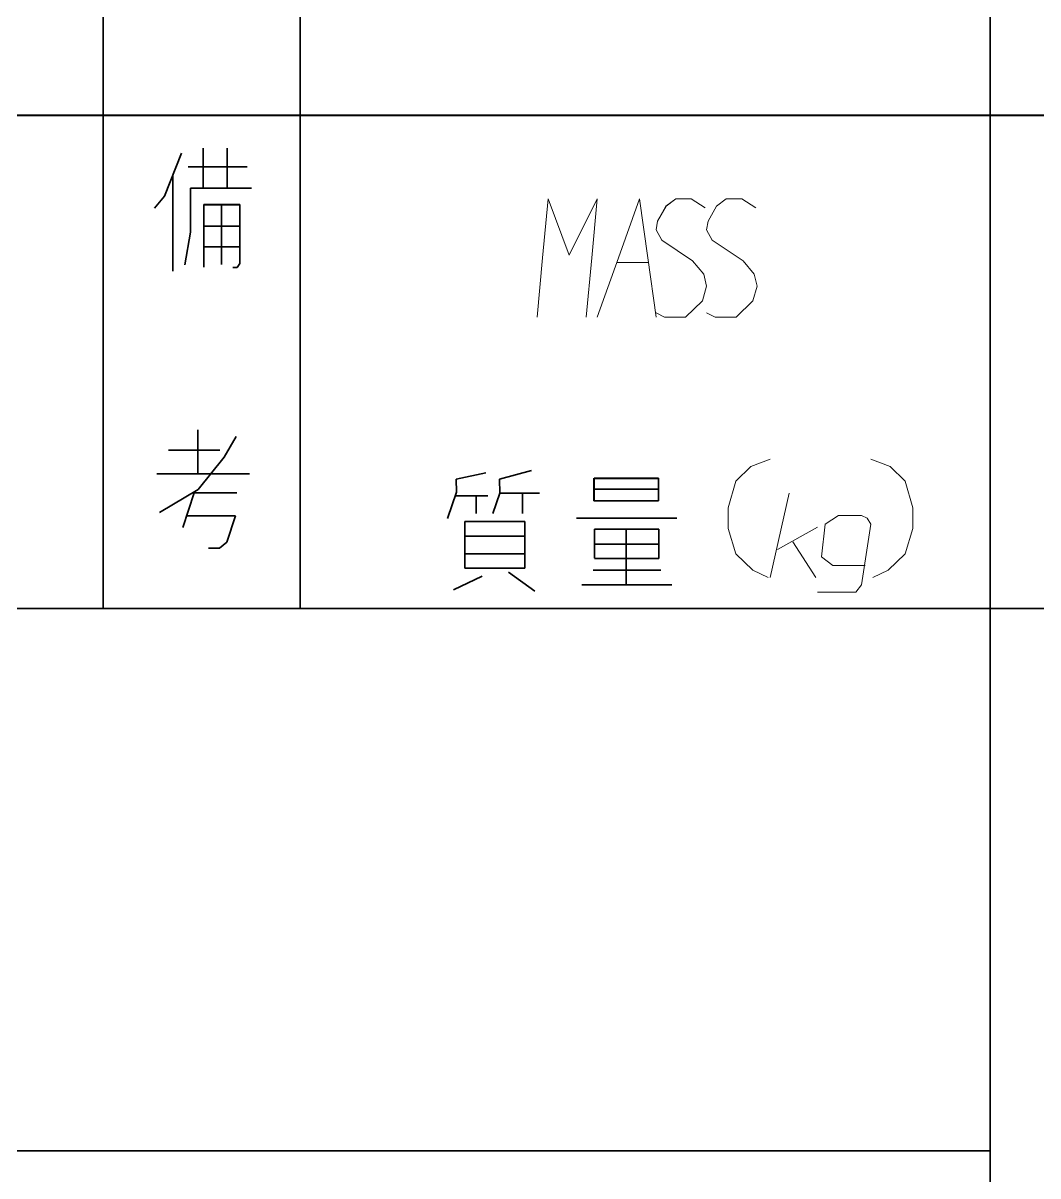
# Model space of a CAD drawing. Header units: millimetres. Extents: x 1333 to 104182, y -62616 to -5704.
# Drawn here: x 45190.22 to 45231.4, y -62285.84 to -62239.08 of the extents above; entities that cross this region are included whole.
import ezdxf

# ---------------------------------------------------------------- set-up
doc = ezdxf.new("R2010")
doc.units = ezdxf.units.MM
doc.header["$LTSCALE"] = 0.5
doc.layers.add('08', color=1, linetype='Continuous')

# ---------------------------------------------------------------- blocks, each defined once
blk = doc.blocks.new('D')
at = {"color": 7, "lineweight": 35, "ltscale": 0.25}
for p, q in [((54290.08, -14069.043), (54290.08, -14049.043)), ((54298.08, -14069.043), (54298.08, -14049.043)), ((54326.08, -14049.043), (54326.08, -14069.043))]:
    blk.add_line(p, q, dxfattribs=at)
at = {"color": 7, "lineweight": 35}
blk.add_line((54356.08, -14069.043), (54076.08, -14069.043), dxfattribs=at)
blk = doc.blocks.new('arwear')
at = {"layer": '08', "color": 3, "xscale": 0.5, "yscale": 0.5, "zscale": 0.5}
blk.add_blockref('D', (26347.04, -5592.506), dxfattribs=at)
blk = doc.blocks.new('999')
at = {"color": 7, "lineweight": 35, "ltscale": 0.25}
for p, q in [((75795.978, -11421.12), (75795.978, -11391.12)), ((75807.978, -11421.12), (75807.978, -11391.12)), ((75849.978, -11391.12), (75849.978, -11421.12)), ((75795.978, -11451.12), (75795.978, -11421.12)), ((75795.978, -11451.12), (75795.978, -11421.12)), ((75807.978, -11451.12), (75807.978, -11421.12)), ((75807.978, -11451.12), (75807.978, -11421.12)), ((75849.978, -11421.12), (75849.978, -11451.12)), ((75849.978, -11421.12), (75849.978, -11451.12))]:
    blk.add_line(p, q, dxfattribs=at)
at = {"color": 7, "lineweight": 35}
for p, q in [((75894.978, -11421.12), (75474.978, -11421.12)), ((75894.978, -11421.12), (75474.978, -11421.12)), ((75894.978, -11421.12), (75474.978, -11421.12)), ((75894.978, -11451.12), (75474.978, -11451.12)), ((75894.978, -11451.12), (75474.978, -11451.12)), ((75894.978, -11451.12), (75474.978, -11451.12)), ((75894.978, -11451.12), (75474.978, -11451.12)), ((75849.978, -11451.12), (75849.978, -11913.12)), ((75849.978, -11484.12), (75474.978, -11484.12))]:
    blk.add_line(p, q, dxfattribs=at)
at = {"color": 7, "lineweight": 35, "ltscale": 0.023412}
blk.add_line((75800.759, -11423.421), (75799.711, -11426.027), dxfattribs=at)
blk.add_line((75800.759, -11423.421), (75799.711, -11426.027), dxfattribs=at)
at = {"color": 7, "lineweight": 35, "ltscale": 0.020334}
for p, q in [((75802.078, -11425.556), (75802.078, -11423.116)), ((75802.078, -11425.556), (75802.078, -11423.116)), ((75803.531, -11423.116), (75803.531, -11425.556)), ((75803.531, -11423.116), (75803.531, -11425.556))]:
    blk.add_line(p, q, dxfattribs=at)
at = {"color": 7, "lineweight": 35, "ltscale": 0.048672}
blk.add_line((75800.22, -11424.762), (75800.22, -11430.602), dxfattribs=at)
blk.add_line((75800.22, -11424.762), (75800.22, -11430.602), dxfattribs=at)
at = {"color": 7, "lineweight": 35, "ltscale": 0.029871}
blk.add_line((75801.165, -11424.253), (75804.75, -11424.253), dxfattribs=at)
blk.add_line((75801.165, -11424.253), (75804.75, -11424.253), dxfattribs=at)
at = {"color": 7, "lineweight": 35, "ltscale": 0.008043}
blk.add_line((75799.711, -11426.027), (75799.101, -11426.776), dxfattribs=at)
blk.add_line((75799.711, -11426.027), (75799.101, -11426.776), dxfattribs=at)
at = {"color": 7, "lineweight": 35, "ltscale": 0.022183}
blk.add_line((75801.3, -11425.556), (75801.3, -11428.218), dxfattribs=at)
blk.add_line((75801.3, -11425.556), (75801.3, -11428.218), dxfattribs=at)
at = {"color": 7, "lineweight": 35, "ltscale": 0.030994}
blk.add_line((75805.019, -11425.556), (75801.3, -11425.556), dxfattribs=at)
blk.add_line((75805.019, -11425.556), (75801.3, -11425.556), dxfattribs=at)
at = {"color": 7, "lineweight": 35, "ltscale": 0.031656}
blk.add_line((75802.111, -11430.353), (75802.111, -11426.554), dxfattribs=at)
blk.add_line((75802.111, -11430.353), (75802.111, -11426.554), dxfattribs=at)
at = {"color": 7, "lineweight": 35, "ltscale": 0.018323}
for p, q in [((75802.111, -11426.554), (75804.31, -11426.554)), ((75802.111, -11426.554), (75804.31, -11426.554)), ((75802.111, -11427.853), (75804.31, -11427.853)), ((75802.111, -11427.853), (75804.31, -11427.853)), ((75802.111, -11429.112), (75804.31, -11429.112)), ((75802.111, -11429.112), (75804.31, -11429.112))]:
    blk.add_line(p, q, dxfattribs=at)
at = {"color": 7, "lineweight": 35, "ltscale": 0.030359}
blk.add_line((75803.188, -11426.554), (75803.188, -11430.197), dxfattribs=at)
blk.add_line((75803.188, -11426.554), (75803.188, -11430.197), dxfattribs=at)
at = {"color": 7, "lineweight": 35, "ltscale": 0.029807}
blk.add_line((75804.31, -11426.554), (75804.31, -11430.131), dxfattribs=at)
blk.add_line((75804.31, -11426.554), (75804.31, -11430.131), dxfattribs=at)
at = {"color": 7, "lineweight": 35, "ltscale": 0.016872}
blk.add_line((75801.3, -11428.218), (75800.962, -11430.214), dxfattribs=at)
blk.add_line((75801.3, -11428.218), (75800.962, -11430.214), dxfattribs=at)
at = {"color": 7, "lineweight": 35, "ltscale": 0.002075}
blk.add_line((75804.137, -11430.375), (75803.888, -11430.375), dxfattribs=at)
blk.add_line((75804.137, -11430.375), (75803.888, -11430.375), dxfattribs=at)
at = {"color": 7, "lineweight": 35, "ltscale": 0.002491}
blk.add_line((75804.31, -11430.131), (75804.137, -11430.375), dxfattribs=at)
blk.add_line((75804.31, -11430.131), (75804.137, -11430.375), dxfattribs=at)
at = {"color": 7, "lineweight": 35, "ltscale": 0.022314}
blk.add_line((75801.741, -11440.247), (75801.741, -11442.925), dxfattribs=at)
blk.add_line((75801.741, -11440.247), (75801.741, -11442.925), dxfattribs=at)
at = {"color": 7, "lineweight": 35, "ltscale": 0.012194}
blk.add_line((75804.079, -11440.653), (75803.351, -11441.922), dxfattribs=at)
blk.add_line((75804.079, -11440.653), (75803.351, -11441.922), dxfattribs=at)
at = {"color": 7, "lineweight": 35, "ltscale": 0.026062}
blk.add_line((75799.961, -11441.491), (75803.088, -11441.491), dxfattribs=at)
blk.add_line((75799.961, -11441.491), (75803.088, -11441.491), dxfattribs=at)
at = {"color": 7, "lineweight": 35, "ltscale": 0.020937}
blk.add_line((75803.351, -11441.922), (75801.772, -11443.877), dxfattribs=at)
blk.add_line((75803.351, -11441.922), (75801.772, -11443.877), dxfattribs=at)
at = {"color": 7, "lineweight": 35, "ltscale": 0.047083}
blk.add_line((75799.249, -11442.925), (75804.899, -11442.925), dxfattribs=at)
blk.add_line((75799.249, -11442.925), (75804.899, -11442.925), dxfattribs=at)
at = {"color": 7, "lineweight": 35, "ltscale": 0.015447}
blk.add_line((75819.287, -11442.877), (75817.47, -11443.247), dxfattribs=at)
blk.add_line((75819.287, -11442.877), (75817.47, -11443.247), dxfattribs=at)
at = {"color": 7, "lineweight": 35, "ltscale": 0.016794}
blk.add_line((75822.055, -11442.72), (75820.11, -11443.247), dxfattribs=at)
blk.add_line((75822.055, -11442.72), (75820.11, -11443.247), dxfattribs=at)
at = {"color": 7, "lineweight": 35, "ltscale": 0.006639}
blk.add_line((75817.47, -11443.247), (75817.485, -11444.044), dxfattribs=at)
blk.add_line((75817.47, -11443.247), (75817.485, -11444.044), dxfattribs=at)
at = {"color": 7, "lineweight": 35, "ltscale": 0.007231}
blk.add_line((75820.11, -11443.247), (75820.125, -11444.115), dxfattribs=at)
blk.add_line((75820.11, -11443.247), (75820.125, -11444.115), dxfattribs=at)
at = {"color": 7, "lineweight": 35, "ltscale": 0.011401}
for p, q in [((75825.862, -11444.572), (75825.862, -11443.204)), ((75825.862, -11444.572), (75825.862, -11443.204)), ((75829.779, -11443.204), (75829.779, -11444.572)), ((75829.779, -11443.204), (75829.779, -11444.572))]:
    blk.add_line(p, q, dxfattribs=at)
at = {"color": 7, "lineweight": 35, "ltscale": 0.032544}
blk.add_line((75825.874, -11443.204), (75829.779, -11443.204), dxfattribs=at)
blk.add_line((75825.874, -11443.204), (75829.779, -11443.204), dxfattribs=at)
at = {"color": 7, "lineweight": 35, "ltscale": 0.02284}
blk.add_line((75801.772, -11443.877), (75799.421, -11445.285), dxfattribs=at)
blk.add_line((75801.772, -11443.877), (75799.421, -11445.285), dxfattribs=at)
at = {"color": 7, "lineweight": 35, "ltscale": 0.018387}
blk.add_line((75801.515, -11444.093), (75800.83, -11446.19), dxfattribs=at)
blk.add_line((75801.515, -11444.093), (75800.83, -11446.19), dxfattribs=at)
at = {"color": 7, "lineweight": 35, "ltscale": 0.021741}
blk.add_line((75804.124, -11444.093), (75801.515, -11444.093), dxfattribs=at)
blk.add_line((75804.124, -11444.093), (75801.515, -11444.093), dxfattribs=at)
at = {"color": 7, "lineweight": 35, "ltscale": 0.01413}
blk.add_line((75817.485, -11444.044), (75816.946, -11445.651), dxfattribs=at)
blk.add_line((75817.485, -11444.044), (75816.946, -11445.651), dxfattribs=at)
at = {"color": 7, "lineweight": 35, "ltscale": 0.016614}
blk.add_line((75817.407, -11444.274), (75819.401, -11444.274), dxfattribs=at)
blk.add_line((75817.407, -11444.274), (75819.401, -11444.274), dxfattribs=at)
at = {"color": 7, "lineweight": 35, "ltscale": 0.008987}
blk.add_line((75818.692, -11444.274), (75818.692, -11445.352), dxfattribs=at)
blk.add_line((75818.692, -11444.274), (75818.692, -11445.352), dxfattribs=at)
at = {"color": 7, "lineweight": 35, "ltscale": 0.010905}
blk.add_line((75820.125, -11444.115), (75819.7, -11445.352), dxfattribs=at)
blk.add_line((75820.125, -11444.115), (75819.7, -11445.352), dxfattribs=at)
at = {"color": 7, "lineweight": 35, "ltscale": 0.020239}
blk.add_line((75820.125, -11444.115), (75822.553, -11444.115), dxfattribs=at)
blk.add_line((75820.125, -11444.115), (75822.553, -11444.115), dxfattribs=at)
at = {"color": 7, "lineweight": 35, "ltscale": 0.010315}
blk.add_line((75821.502, -11444.115), (75821.502, -11445.352), dxfattribs=at)
blk.add_line((75821.502, -11444.115), (75821.502, -11445.352), dxfattribs=at)
at = {"color": 7, "lineweight": 35, "ltscale": 0.032642}
for p, q in [((75825.862, -11443.87), (75829.779, -11443.87)), ((75825.862, -11443.87), (75829.779, -11443.87)), ((75829.779, -11444.572), (75825.862, -11444.572)), ((75829.779, -11444.572), (75825.862, -11444.572)), ((75825.886, -11446.297), (75829.803, -11446.297)), ((75825.886, -11446.297), (75829.803, -11446.297)), ((75825.886, -11447.213), (75829.803, -11447.213)), ((75825.886, -11447.213), (75829.803, -11447.213)), ((75829.803, -11448.081), (75825.886, -11448.081)), ((75829.803, -11448.081), (75825.886, -11448.081))]:
    blk.add_line(p, q, dxfattribs=at)
at = {"color": 7, "lineweight": 35, "ltscale": 0.024756}
blk.add_line((75801.061, -11445.482), (75804.032, -11445.482), dxfattribs=at)
blk.add_line((75801.061, -11445.482), (75804.032, -11445.482), dxfattribs=at)
at = {"color": 7, "lineweight": 35, "ltscale": 0.014078}
blk.add_line((75804.032, -11445.482), (75803.506, -11447.087), dxfattribs=at)
blk.add_line((75804.032, -11445.482), (75803.506, -11447.087), dxfattribs=at)
at = {"color": 7, "lineweight": 35, "ltscale": 0.030408}
for p, q in [((75821.658, -11445.836), (75818.009, -11445.836)), ((75821.658, -11445.836), (75818.009, -11445.836)), ((75818.009, -11446.732), (75821.658, -11446.732)), ((75818.009, -11446.732), (75821.658, -11446.732)), ((75818.009, -11447.799), (75821.658, -11447.799)), ((75818.009, -11447.799), (75821.658, -11447.799)), ((75818.009, -11448.667), (75821.658, -11448.667)), ((75818.009, -11448.667), (75821.658, -11448.667))]:
    blk.add_line(p, q, dxfattribs=at)
at = {"color": 7, "lineweight": 35, "ltscale": 0.023593}
for p, q in [((75818.009, -11445.836), (75818.009, -11448.667)), ((75818.009, -11445.836), (75818.009, -11448.667)), ((75821.658, -11448.667), (75821.658, -11445.836)), ((75821.658, -11448.667), (75821.658, -11445.836))]:
    blk.add_line(p, q, dxfattribs=at)
at = {"color": 7, "lineweight": 35, "ltscale": 0.050842}
blk.add_line((75824.795, -11445.631), (75830.896, -11445.631), dxfattribs=at)
blk.add_line((75824.795, -11445.631), (75830.896, -11445.631), dxfattribs=at)
at = {"color": 7, "lineweight": 35, "ltscale": 0.014771}
blk.add_line((75825.886, -11448.07), (75825.886, -11446.297), dxfattribs=at)
blk.add_line((75825.886, -11448.07), (75825.886, -11446.297), dxfattribs=at)
at = {"color": 7, "lineweight": 35, "ltscale": 0.028152}
blk.add_line((75827.821, -11446.297), (75827.821, -11449.675), dxfattribs=at)
blk.add_line((75827.821, -11446.297), (75827.821, -11449.675), dxfattribs=at)
at = {"color": 7, "lineweight": 35, "ltscale": 0.014868}
blk.add_line((75829.803, -11446.297), (75829.803, -11448.081), dxfattribs=at)
blk.add_line((75829.803, -11446.297), (75829.803, -11448.081), dxfattribs=at)
at = {"color": 7, "lineweight": 35, "ltscale": 0.004671}
blk.add_line((75803.506, -11447.087), (75803.072, -11447.443), dxfattribs=at)
blk.add_line((75803.506, -11447.087), (75803.072, -11447.443), dxfattribs=at)
at = {"color": 7, "lineweight": 35, "ltscale": 0.005554}
blk.add_line((75803.072, -11447.443), (75802.406, -11447.443), dxfattribs=at)
blk.add_line((75803.072, -11447.443), (75802.406, -11447.443), dxfattribs=at)
at = {"color": 7, "lineweight": 35, "ltscale": 0.016035}
blk.add_line((75819.046, -11449.151), (75817.315, -11449.99), dxfattribs=at)
blk.add_line((75819.046, -11449.151), (75817.315, -11449.99), dxfattribs=at)
at = {"color": 7, "lineweight": 35, "ltscale": 0.01644}
blk.add_line((75820.664, -11448.909), (75822.255, -11450.076), dxfattribs=at)
blk.add_line((75820.664, -11448.909), (75822.255, -11450.076), dxfattribs=at)
at = {"color": 7, "lineweight": 35, "ltscale": 0.034326}
blk.add_line((75825.802, -11448.783), (75829.921, -11448.783), dxfattribs=at)
blk.add_line((75825.802, -11448.783), (75829.921, -11448.783), dxfattribs=at)
at = {"color": 7, "lineweight": 35, "ltscale": 0.045605}
blk.add_line((75825.126, -11449.675), (75830.598, -11449.675), dxfattribs=at)
blk.add_line((75825.126, -11449.675), (75830.598, -11449.675), dxfattribs=at)
at = {"color": 7, "lineweight": 13}
for points in [[(75822.395, -11433.399), (75822.736, -11429.799), (75823.078, -11426.199), (75824.357, -11429.619), (75826.064, -11426.199), (75825.723, -11429.799), (75825.381, -11433.399)], [(75822.395, -11433.399), (75822.736, -11429.799), (75823.078, -11426.199), (75824.357, -11429.619), (75826.064, -11426.199), (75825.723, -11429.799), (75825.381, -11433.399)], [(75826.064, -11433.399), (75827.344, -11429.799), (75828.623, -11426.199), (75829.135, -11429.799), (75829.647, -11433.399)], [(75826.064, -11433.399), (75827.344, -11429.799), (75828.623, -11426.199), (75829.135, -11429.799), (75829.647, -11433.399)], [(75829.647, -11433.129), (75830.159, -11433.399), (75831.439, -11433.399), (75832.463, -11432.409), (75832.719, -11431.509), (75832.548, -11430.789), (75831.866, -11429.979), (75829.989, -11428.719), (75829.647, -11428.089), (75829.733, -11427.549), (75830.244, -11426.649), (75830.842, -11426.199), (75831.78, -11426.199), (75832.633, -11426.739)], [(75829.647, -11433.129), (75830.159, -11433.399), (75831.439, -11433.399), (75832.463, -11432.409), (75832.719, -11431.509), (75832.548, -11430.789), (75831.866, -11429.979), (75829.989, -11428.719), (75829.647, -11428.089), (75829.733, -11427.549), (75830.244, -11426.649), (75830.842, -11426.199), (75831.78, -11426.199), (75832.633, -11426.739)], [(75832.719, -11433.129), (75833.231, -11433.399), (75834.51, -11433.399), (75835.534, -11432.409), (75835.79, -11431.509), (75835.62, -11430.789), (75834.937, -11429.979), (75833.06, -11428.719), (75832.719, -11428.089), (75832.804, -11427.549), (75833.316, -11426.649), (75833.913, -11426.199), (75834.852, -11426.199), (75835.705, -11426.739)], [(75832.719, -11433.129), (75833.231, -11433.399), (75834.51, -11433.399), (75835.534, -11432.409), (75835.79, -11431.509), (75835.62, -11430.789), (75834.937, -11429.979), (75833.06, -11428.719), (75832.719, -11428.089), (75832.804, -11427.549), (75833.316, -11426.649), (75833.913, -11426.199), (75834.852, -11426.199), (75835.705, -11426.739)], [(75827.258, -11430.069), (75829.135, -11430.069)], [(75827.258, -11430.069), (75829.135, -11430.069)], [(75836.577, -11442.036), (75835.418, -11442.486), (75834.49, -11443.386), (75834.027, -11445.006), (75834.027, -11446.266), (75834.49, -11447.796), (75835.533, -11448.786), (75836.461, -11449.236)], [(75836.577, -11442.036), (75835.418, -11442.486), (75834.49, -11443.386), (75834.027, -11445.006), (75834.027, -11446.266), (75834.49, -11447.796), (75835.533, -11448.786), (75836.461, -11449.236)], [(75842.721, -11442.036), (75843.88, -11442.486), (75844.807, -11443.386), (75845.271, -11445.006), (75845.271, -11446.266), (75844.807, -11447.796), (75843.764, -11448.786), (75842.836, -11449.236)], [(75842.721, -11442.036), (75843.88, -11442.486), (75844.807, -11443.386), (75845.271, -11445.006), (75845.271, -11446.266), (75844.807, -11447.796), (75843.764, -11448.786), (75842.836, -11449.236)], [(75837.736, -11444.106), (75836.577, -11449.236)], [(75837.736, -11444.106), (75836.577, -11449.236)], [(75839.475, -11450.136), (75841.793, -11450.136), (75842.141, -11449.686), (75842.721, -11445.996), (75842.489, -11445.636), (75842.141, -11445.456), (75840.75, -11445.456), (75839.938, -11445.996), (75839.707, -11447.976), (75840.402, -11448.516), (75842.373, -11448.516)], [(75839.475, -11450.136), (75841.793, -11450.136), (75842.141, -11449.686), (75842.721, -11445.996), (75842.489, -11445.636), (75842.141, -11445.456), (75840.75, -11445.456), (75839.938, -11445.996), (75839.707, -11447.976), (75840.402, -11448.516), (75842.373, -11448.516)], [(75837.04, -11447.526), (75839.475, -11446.176)], [(75837.04, -11447.526), (75839.475, -11446.176)], [(75837.968, -11447.076), (75839.359, -11449.236)], [(75837.968, -11447.076), (75839.359, -11449.236)]]:
    blk.add_lwpolyline(points, dxfattribs=at)

msp = doc.modelspace()

# ---------------------------------------------------------------- linework, layer by layer
at = {"color": 7, "lineweight": 35}
for p, q in [((45259.462, -62242.825), (44979.462, -62242.825)), ((45259.462, -62242.825), (44979.462, -62242.825)), ((45259.462, -62242.825), (44979.462, -62242.825)), ((45259.462, -62262.825), (44979.462, -62262.825)), ((45259.462, -62262.825), (44979.462, -62262.825)), ((45259.462, -62262.825), (44979.462, -62262.825)), ((45259.462, -62262.825), (44979.462, -62262.825)), ((45229.462, -62262.825), (45229.462, -62570.825)), ((45229.462, -62284.825), (44979.462, -62284.825))]:
    msp.add_line(p, q, dxfattribs=at)
at = {"color": 7, "lineweight": 35, "ltscale": 0.25}
for p, q in [((45193.462, -62262.825), (45193.462, -62242.825)), ((45193.462, -62262.825), (45193.462, -62242.825)), ((45201.462, -62262.825), (45201.462, -62242.825)), ((45201.462, -62262.825), (45201.462, -62242.825)), ((45229.462, -62242.825), (45229.462, -62262.825)), ((45229.462, -62242.825), (45229.462, -62262.825))]:
    msp.add_line(p, q, dxfattribs=at)
at = {"color": 7, "lineweight": 35, "ltscale": 0.023412}
msp.add_line((45196.65, -62244.359), (45195.951, -62246.097), dxfattribs=at)
msp.add_line((45196.65, -62244.359), (45195.951, -62246.097), dxfattribs=at)
at = {"color": 7, "lineweight": 35, "ltscale": 0.020334}
for p, q in [((45197.529, -62245.783), (45197.529, -62244.156)), ((45197.529, -62245.783), (45197.529, -62244.156)), ((45198.498, -62244.156), (45198.498, -62245.783)), ((45198.498, -62244.156), (45198.498, -62245.783))]:
    msp.add_line(p, q, dxfattribs=at)
at = {"color": 7, "lineweight": 35, "ltscale": 0.029871}
msp.add_line((45196.92, -62244.914), (45199.31, -62244.914), dxfattribs=at)
msp.add_line((45196.92, -62244.914), (45199.31, -62244.914), dxfattribs=at)
at = {"color": 7, "lineweight": 35, "ltscale": 0.048672}
msp.add_line((45196.291, -62245.253), (45196.291, -62249.147), dxfattribs=at)
msp.add_line((45196.291, -62245.253), (45196.291, -62249.147), dxfattribs=at)
at = {"color": 7, "lineweight": 35, "ltscale": 0.022183}
msp.add_line((45197.01, -62245.783), (45197.01, -62247.557), dxfattribs=at)
msp.add_line((45197.01, -62245.783), (45197.01, -62247.557), dxfattribs=at)
at = {"color": 7, "lineweight": 35, "ltscale": 0.030994}
msp.add_line((45199.49, -62245.783), (45197.01, -62245.783), dxfattribs=at)
msp.add_line((45199.49, -62245.783), (45197.01, -62245.783), dxfattribs=at)
at = {"color": 7, "lineweight": 35, "ltscale": 0.008043}
msp.add_line((45195.951, -62246.097), (45195.544, -62246.596), dxfattribs=at)
msp.add_line((45195.951, -62246.097), (45195.544, -62246.596), dxfattribs=at)
at = {"color": 7, "lineweight": 35, "ltscale": 0.031656}
msp.add_line((45197.551, -62248.981), (45197.551, -62246.448), dxfattribs=at)
msp.add_line((45197.551, -62248.981), (45197.551, -62246.448), dxfattribs=at)
at = {"color": 7, "lineweight": 35, "ltscale": 0.018323}
for p, q in [((45197.551, -62246.448), (45199.017, -62246.448)), ((45197.551, -62246.448), (45199.017, -62246.448)), ((45197.551, -62247.314), (45199.017, -62247.314)), ((45197.551, -62247.314), (45199.017, -62247.314)), ((45197.551, -62248.153), (45199.017, -62248.153)), ((45197.551, -62248.153), (45199.017, -62248.153))]:
    msp.add_line(p, q, dxfattribs=at)
at = {"color": 7, "lineweight": 35, "ltscale": 0.030359}
msp.add_line((45198.269, -62246.448), (45198.269, -62248.877), dxfattribs=at)
msp.add_line((45198.269, -62246.448), (45198.269, -62248.877), dxfattribs=at)
at = {"color": 7, "lineweight": 35, "ltscale": 0.029807}
msp.add_line((45199.017, -62246.448), (45199.017, -62248.833), dxfattribs=at)
msp.add_line((45199.017, -62246.448), (45199.017, -62248.833), dxfattribs=at)
at = {"color": 7, "lineweight": 35, "ltscale": 0.016872}
msp.add_line((45197.01, -62247.557), (45196.785, -62248.888), dxfattribs=at)
msp.add_line((45197.01, -62247.557), (45196.785, -62248.888), dxfattribs=at)
at = {"color": 7, "lineweight": 35, "ltscale": 0.002075}
msp.add_line((45198.902, -62248.995), (45198.736, -62248.995), dxfattribs=at)
msp.add_line((45198.902, -62248.995), (45198.736, -62248.995), dxfattribs=at)
at = {"color": 7, "lineweight": 35, "ltscale": 0.002491}
msp.add_line((45199.017, -62248.833), (45198.902, -62248.995), dxfattribs=at)
msp.add_line((45199.017, -62248.833), (45198.902, -62248.995), dxfattribs=at)
at = {"color": 7, "lineweight": 35, "ltscale": 0.022314}
msp.add_line((45197.304, -62255.577), (45197.304, -62257.362), dxfattribs=at)
msp.add_line((45197.304, -62255.577), (45197.304, -62257.362), dxfattribs=at)
at = {"color": 7, "lineweight": 35, "ltscale": 0.012194}
msp.add_line((45198.863, -62255.847), (45198.377, -62256.693), dxfattribs=at)
msp.add_line((45198.863, -62255.847), (45198.377, -62256.693), dxfattribs=at)
at = {"color": 7, "lineweight": 35, "ltscale": 0.026062}
msp.add_line((45196.118, -62256.406), (45198.203, -62256.406), dxfattribs=at)
msp.add_line((45196.118, -62256.406), (45198.203, -62256.406), dxfattribs=at)
at = {"color": 7, "lineweight": 35, "ltscale": 0.020937}
msp.add_line((45198.377, -62256.693), (45197.325, -62257.996), dxfattribs=at)
msp.add_line((45198.377, -62256.693), (45197.325, -62257.996), dxfattribs=at)
at = {"color": 7, "lineweight": 35, "ltscale": 0.047083}
msp.add_line((45195.643, -62257.362), (45199.41, -62257.362), dxfattribs=at)
msp.add_line((45195.643, -62257.362), (45199.41, -62257.362), dxfattribs=at)
at = {"color": 7, "lineweight": 35, "ltscale": 0.015447}
msp.add_line((45209.002, -62257.33), (45207.791, -62257.577), dxfattribs=at)
msp.add_line((45209.002, -62257.33), (45207.791, -62257.577), dxfattribs=at)
at = {"color": 7, "lineweight": 35, "ltscale": 0.006639}
msp.add_line((45207.791, -62257.577), (45207.8, -62258.108), dxfattribs=at)
msp.add_line((45207.791, -62257.577), (45207.8, -62258.108), dxfattribs=at)
at = {"color": 7, "lineweight": 35, "ltscale": 0.016794}
msp.add_line((45210.847, -62257.225), (45209.55, -62257.577), dxfattribs=at)
msp.add_line((45210.847, -62257.225), (45209.55, -62257.577), dxfattribs=at)
at = {"color": 7, "lineweight": 35, "ltscale": 0.007231}
msp.add_line((45209.55, -62257.577), (45209.56, -62258.155), dxfattribs=at)
msp.add_line((45209.55, -62257.577), (45209.56, -62258.155), dxfattribs=at)
at = {"color": 7, "lineweight": 35, "ltscale": 0.011401}
for p, q in [((45213.385, -62258.46), (45213.385, -62257.548)), ((45213.385, -62258.46), (45213.385, -62257.548)), ((45215.997, -62257.548), (45215.997, -62258.46)), ((45215.997, -62257.548), (45215.997, -62258.46))]:
    msp.add_line(p, q, dxfattribs=at)
at = {"color": 7, "lineweight": 35, "ltscale": 0.032544}
msp.add_line((45213.393, -62257.548), (45215.997, -62257.548), dxfattribs=at)
msp.add_line((45213.393, -62257.548), (45215.997, -62257.548), dxfattribs=at)
at = {"color": 7, "lineweight": 35, "ltscale": 0.02284}
msp.add_line((45197.325, -62257.996), (45195.757, -62258.935), dxfattribs=at)
msp.add_line((45197.325, -62257.996), (45195.757, -62258.935), dxfattribs=at)
at = {"color": 7, "lineweight": 35, "ltscale": 0.01413}
msp.add_line((45207.8, -62258.108), (45207.441, -62259.179), dxfattribs=at)
msp.add_line((45207.8, -62258.108), (45207.441, -62259.179), dxfattribs=at)
at = {"color": 7, "lineweight": 35, "ltscale": 0.032642}
for p, q in [((45213.385, -62257.992), (45215.997, -62257.992)), ((45213.385, -62257.992), (45215.997, -62257.992)), ((45215.997, -62258.46), (45213.385, -62258.46)), ((45215.997, -62258.46), (45213.385, -62258.46)), ((45213.401, -62259.61), (45216.012, -62259.61)), ((45213.401, -62259.61), (45216.012, -62259.61)), ((45213.401, -62260.221), (45216.012, -62260.221)), ((45213.401, -62260.221), (45216.012, -62260.221)), ((45216.012, -62260.799), (45213.401, -62260.799)), ((45216.012, -62260.799), (45213.401, -62260.799))]:
    msp.add_line(p, q, dxfattribs=at)
at = {"color": 7, "lineweight": 35, "ltscale": 0.018387}
msp.add_line((45197.154, -62258.14), (45196.697, -62259.538), dxfattribs=at)
msp.add_line((45197.154, -62258.14), (45196.697, -62259.538), dxfattribs=at)
at = {"color": 7, "lineweight": 35, "ltscale": 0.021741}
msp.add_line((45198.893, -62258.14), (45197.154, -62258.14), dxfattribs=at)
msp.add_line((45198.893, -62258.14), (45197.154, -62258.14), dxfattribs=at)
at = {"color": 7, "lineweight": 35, "ltscale": 0.016614}
msp.add_line((45207.749, -62258.261), (45209.078, -62258.261), dxfattribs=at)
msp.add_line((45207.749, -62258.261), (45209.078, -62258.261), dxfattribs=at)
at = {"color": 7, "lineweight": 35, "ltscale": 0.008987}
msp.add_line((45208.605, -62258.261), (45208.605, -62258.98), dxfattribs=at)
msp.add_line((45208.605, -62258.261), (45208.605, -62258.98), dxfattribs=at)
at = {"color": 7, "lineweight": 35, "ltscale": 0.010905}
msp.add_line((45209.56, -62258.155), (45209.277, -62258.98), dxfattribs=at)
msp.add_line((45209.56, -62258.155), (45209.277, -62258.98), dxfattribs=at)
at = {"color": 7, "lineweight": 35, "ltscale": 0.020239}
msp.add_line((45209.56, -62258.155), (45211.179, -62258.155), dxfattribs=at)
msp.add_line((45209.56, -62258.155), (45211.179, -62258.155), dxfattribs=at)
at = {"color": 7, "lineweight": 35, "ltscale": 0.010315}
msp.add_line((45210.478, -62258.155), (45210.478, -62258.98), dxfattribs=at)
msp.add_line((45210.478, -62258.155), (45210.478, -62258.98), dxfattribs=at)
at = {"color": 7, "lineweight": 35, "ltscale": 0.024756}
msp.add_line((45196.851, -62259.066), (45198.832, -62259.066), dxfattribs=at)
msp.add_line((45196.851, -62259.066), (45198.832, -62259.066), dxfattribs=at)
at = {"color": 7, "lineweight": 35, "ltscale": 0.014078}
msp.add_line((45198.832, -62259.066), (45198.481, -62260.137), dxfattribs=at)
msp.add_line((45198.832, -62259.066), (45198.481, -62260.137), dxfattribs=at)
at = {"color": 7, "lineweight": 35, "ltscale": 0.030408}
for p, q in [((45210.583, -62259.303), (45208.15, -62259.303)), ((45210.583, -62259.303), (45208.15, -62259.303)), ((45208.15, -62259.9), (45210.583, -62259.9)), ((45208.15, -62259.9), (45210.583, -62259.9)), ((45208.15, -62260.611), (45210.583, -62260.611)), ((45208.15, -62260.611), (45210.583, -62260.611)), ((45208.15, -62261.19), (45210.583, -62261.19)), ((45208.15, -62261.19), (45210.583, -62261.19))]:
    msp.add_line(p, q, dxfattribs=at)
at = {"color": 7, "lineweight": 35, "ltscale": 0.023593}
for p, q in [((45208.15, -62259.303), (45208.15, -62261.19)), ((45208.15, -62259.303), (45208.15, -62261.19)), ((45210.583, -62261.19), (45210.583, -62259.303)), ((45210.583, -62261.19), (45210.583, -62259.303))]:
    msp.add_line(p, q, dxfattribs=at)
at = {"color": 7, "lineweight": 35, "ltscale": 0.050842}
msp.add_line((45212.673, -62259.166), (45216.741, -62259.166), dxfattribs=at)
msp.add_line((45212.673, -62259.166), (45216.741, -62259.166), dxfattribs=at)
at = {"color": 7, "lineweight": 35, "ltscale": 0.014771}
msp.add_line((45213.401, -62260.792), (45213.401, -62259.61), dxfattribs=at)
msp.add_line((45213.401, -62260.792), (45213.401, -62259.61), dxfattribs=at)
at = {"color": 7, "lineweight": 35, "ltscale": 0.028152}
msp.add_line((45214.691, -62259.61), (45214.691, -62261.862), dxfattribs=at)
msp.add_line((45214.691, -62259.61), (45214.691, -62261.862), dxfattribs=at)
at = {"color": 7, "lineweight": 35, "ltscale": 0.014868}
msp.add_line((45216.012, -62259.61), (45216.012, -62260.799), dxfattribs=at)
msp.add_line((45216.012, -62259.61), (45216.012, -62260.799), dxfattribs=at)
at = {"color": 7, "lineweight": 35, "ltscale": 0.005554}
msp.add_line((45198.192, -62260.374), (45197.748, -62260.374), dxfattribs=at)
msp.add_line((45198.192, -62260.374), (45197.748, -62260.374), dxfattribs=at)
at = {"color": 7, "lineweight": 35, "ltscale": 0.004671}
msp.add_line((45198.481, -62260.137), (45198.192, -62260.374), dxfattribs=at)
msp.add_line((45198.481, -62260.137), (45198.192, -62260.374), dxfattribs=at)
at = {"color": 7, "lineweight": 35, "ltscale": 0.01644}
msp.add_line((45209.919, -62261.351), (45210.98, -62262.129), dxfattribs=at)
msp.add_line((45209.919, -62261.351), (45210.98, -62262.129), dxfattribs=at)
at = {"color": 7, "lineweight": 35, "ltscale": 0.034326}
msp.add_line((45213.345, -62261.267), (45216.091, -62261.267), dxfattribs=at)
msp.add_line((45213.345, -62261.267), (45216.091, -62261.267), dxfattribs=at)
at = {"color": 7, "lineweight": 35, "ltscale": 0.016035}
msp.add_line((45208.841, -62261.513), (45207.687, -62262.072), dxfattribs=at)
msp.add_line((45208.841, -62261.513), (45207.687, -62262.072), dxfattribs=at)
at = {"color": 7, "lineweight": 35, "ltscale": 0.045605}
msp.add_line((45212.894, -62261.862), (45216.543, -62261.862), dxfattribs=at)
msp.add_line((45212.894, -62261.862), (45216.543, -62261.862), dxfattribs=at)
at = {"color": 7, "lineweight": 13}
for points in [[(45211.074, -62251.011), (45211.301, -62248.611), (45211.529, -62246.211), (45212.382, -62248.491), (45213.52, -62246.211), (45213.292, -62248.611), (45213.065, -62251.011)], [(45211.074, -62251.011), (45211.301, -62248.611), (45211.529, -62246.211), (45212.382, -62248.491), (45213.52, -62246.211), (45213.292, -62248.611), (45213.065, -62251.011)], [(45213.52, -62251.011), (45214.373, -62248.611), (45215.226, -62246.211), (45215.567, -62248.611), (45215.909, -62251.011)], [(45213.52, -62251.011), (45214.373, -62248.611), (45215.226, -62246.211), (45215.567, -62248.611), (45215.909, -62251.011)], [(45215.909, -62250.831), (45216.25, -62251.011), (45217.103, -62251.011), (45217.786, -62250.351), (45217.956, -62249.751), (45217.842, -62249.271), (45217.387, -62248.731), (45216.136, -62247.891), (45215.909, -62247.471), (45215.965, -62247.111), (45216.307, -62246.511), (45216.705, -62246.211), (45217.331, -62246.211), (45217.899, -62246.571)], [(45215.909, -62250.831), (45216.25, -62251.011), (45217.103, -62251.011), (45217.786, -62250.351), (45217.956, -62249.751), (45217.842, -62249.271), (45217.387, -62248.731), (45216.136, -62247.891), (45215.909, -62247.471), (45215.965, -62247.111), (45216.307, -62246.511), (45216.705, -62246.211), (45217.331, -62246.211), (45217.899, -62246.571)], [(45217.956, -62250.831), (45218.298, -62251.011), (45219.151, -62251.011), (45219.833, -62250.351), (45220.004, -62249.751), (45219.89, -62249.271), (45219.435, -62248.731), (45218.184, -62247.891), (45217.956, -62247.471), (45218.013, -62247.111), (45218.354, -62246.511), (45218.753, -62246.211), (45219.378, -62246.211), (45219.947, -62246.571)], [(45217.956, -62250.831), (45218.298, -62251.011), (45219.151, -62251.011), (45219.833, -62250.351), (45220.004, -62249.751), (45219.89, -62249.271), (45219.435, -62248.731), (45218.184, -62247.891), (45217.956, -62247.471), (45218.013, -62247.111), (45218.354, -62246.511), (45218.753, -62246.211), (45219.378, -62246.211), (45219.947, -62246.571)], [(45214.316, -62248.791), (45215.567, -62248.791)], [(45214.316, -62248.791), (45215.567, -62248.791)], [(45220.528, -62256.769), (45219.755, -62257.069), (45219.137, -62257.669), (45218.828, -62258.749), (45218.828, -62259.589), (45219.137, -62260.609), (45219.833, -62261.269), (45220.451, -62261.569)], [(45220.528, -62256.769), (45219.755, -62257.069), (45219.137, -62257.669), (45218.828, -62258.749), (45218.828, -62259.589), (45219.137, -62260.609), (45219.833, -62261.269), (45220.451, -62261.569)], [(45224.624, -62256.769), (45225.397, -62257.069), (45226.015, -62257.669), (45226.324, -62258.749), (45226.324, -62259.589), (45226.015, -62260.609), (45225.32, -62261.269), (45224.701, -62261.569)], [(45224.624, -62256.769), (45225.397, -62257.069), (45226.015, -62257.669), (45226.324, -62258.749), (45226.324, -62259.589), (45226.015, -62260.609), (45225.32, -62261.269), (45224.701, -62261.569)], [(45221.301, -62258.149), (45220.528, -62261.569)], [(45221.301, -62258.149), (45220.528, -62261.569)], [(45222.46, -62262.169), (45224.006, -62262.169), (45224.238, -62261.869), (45224.624, -62259.409), (45224.47, -62259.169), (45224.238, -62259.049), (45223.31, -62259.049), (45222.769, -62259.409), (45222.615, -62260.729), (45223.078, -62261.089), (45224.392, -62261.089)], [(45222.46, -62262.169), (45224.006, -62262.169), (45224.238, -62261.869), (45224.624, -62259.409), (45224.47, -62259.169), (45224.238, -62259.049), (45223.31, -62259.049), (45222.769, -62259.409), (45222.615, -62260.729), (45223.078, -62261.089), (45224.392, -62261.089)], [(45220.837, -62260.429), (45222.46, -62259.529)], [(45220.837, -62260.429), (45222.46, -62259.529)], [(45221.456, -62260.129), (45222.383, -62261.569)], [(45221.456, -62260.129), (45222.383, -62261.569)]]:
    msp.add_lwpolyline(points, dxfattribs=at)

# ---------------------------------------------------------------- block references
at = {"layer": '08', "color": 55, "xscale": 0.6666666666860692, "yscale": 0.6666666666642413, "zscale": 0.6666666666666666}
msp.add_blockref('999', (-5337.19, -54628.745), dxfattribs=at)
at = {"layer": '08', "color": 3, "xscale": 2, "yscale": 2, "zscale": 2}
msp.add_blockref('arwear', (-61790.697, -36988.769), dxfattribs=at)

doc.saveas('drawing.dxf')
